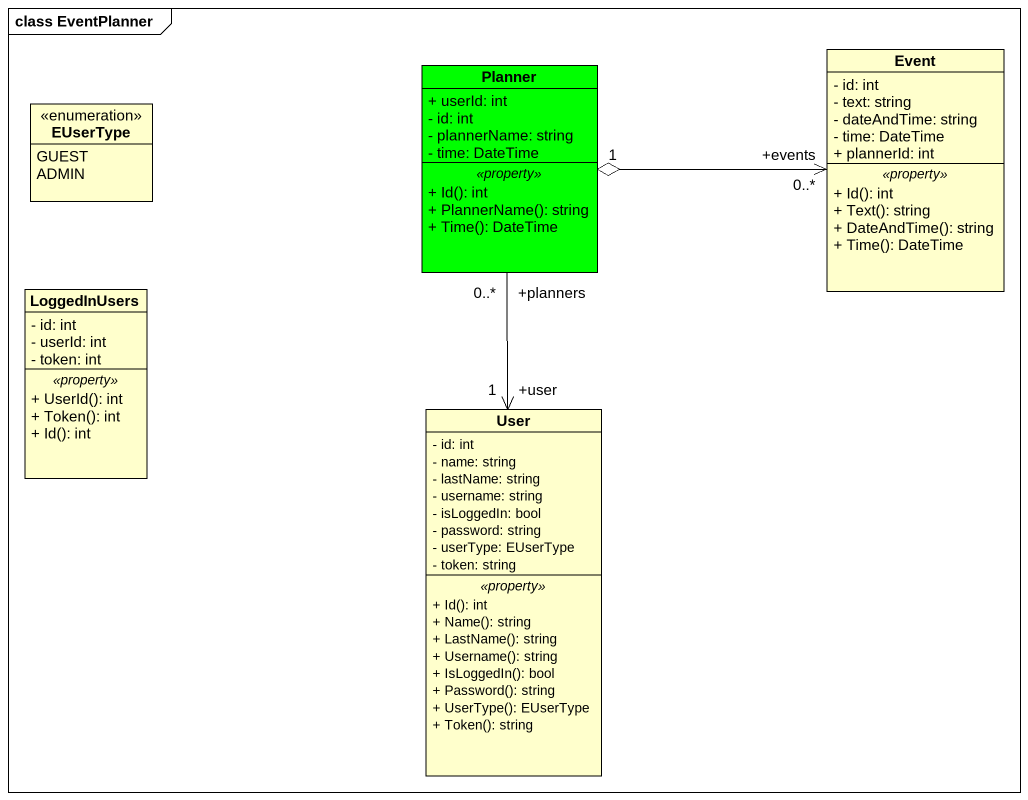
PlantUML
@startuml
mainframe class EventPlanner
hide circle
hide empty members
skinparam classAttributeIconSize 0
class Event {
  - id: int
  - text: string
  - dateAndTime: string
  - time: DateTime
  + plannerId: int
  .. <<property>> ..
  + Id(): int
  + Text(): string
  + DateAndTime(): string
  + Time(): DateTime
}
enum EUserType {
  GUEST
  ADMIN
}
class Planner #00FF00 {
  + userId: int
  - id: int
  - plannerName: string
  - time: DateTime
  .. <<property>> ..
  + Id(): int
  + PlannerName(): string
  + Time(): DateTime
}
class LoggedInUsers {
  - id: int
  - userId: int
  - token: int
  .. <<property>> ..
  + UserId(): int
  + Token(): int
  + Id(): int
}
class User {
  - id: int
  - name: string
  - lastName: string
  - username: string
  - isLoggedIn: bool
  - password: string
  - userType: EUserType
  - token: string
  .. <<property>> ..
  + Id(): int
  + Name(): string
  + LastName(): string
  + Username(): string
  + IsLoggedIn(): bool
  + Password(): string
  + UserType(): EUserType
  + Token(): string
}
Planner "1" o-right-> "+events\n0..*" Event
User "+user\n1" <-up- "+planners\n0..*" Planner
@enduml
